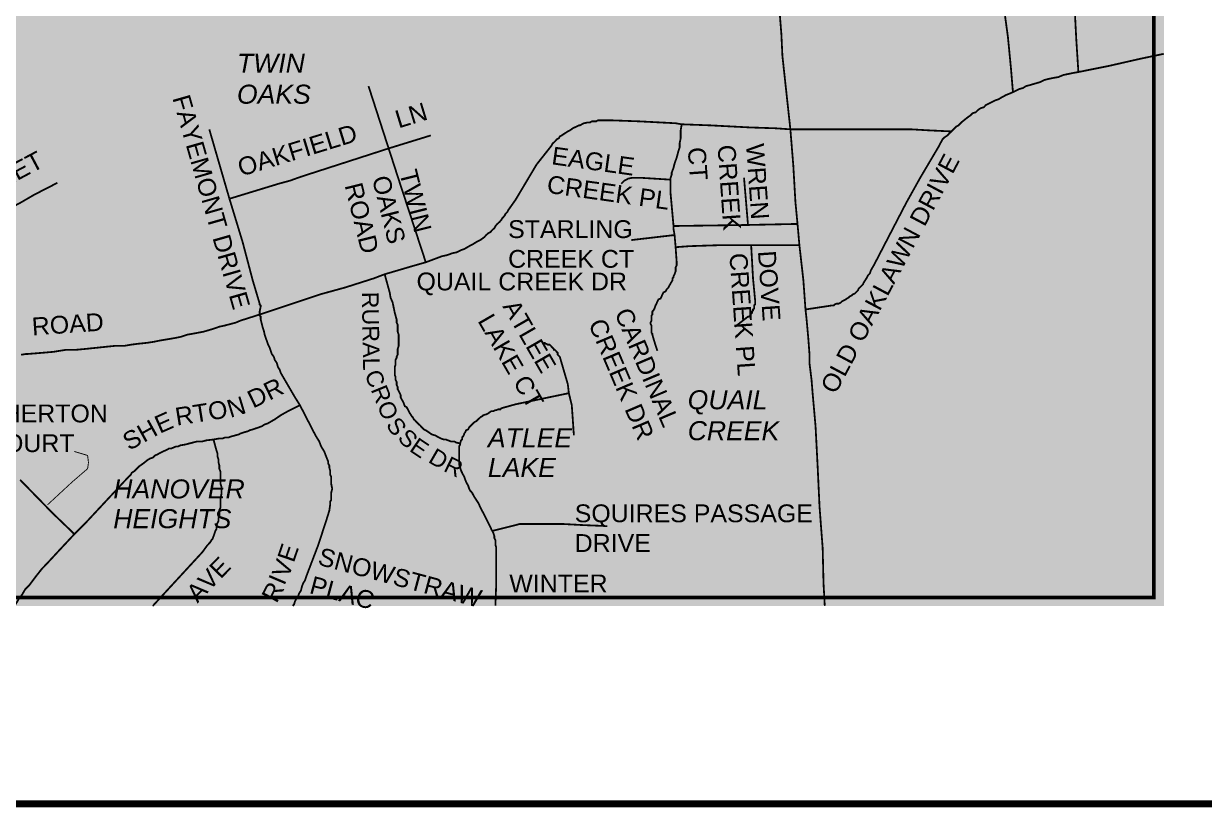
# Model space of a CAD drawing. Header units: millimetres. Extents: x 10 to 1080, y 12 to 847.
# Drawn here: x 853 to 952.2, y 11.8 to 77.7 of the extents above; entities that cross this region are included whole.
import ezdxf

# ---------------------------------------------------------------- set-up
doc = ezdxf.new("R2010")
doc.units = ezdxf.units.MM

msp = doc.modelspace()

# ---------------------------------------------------------------- hatches: boundary and pattern name
at = {"layer": 'H', "linetype": 'CONTINUOUS'}
for points in [[(666.662, 31.15), (665.903, 33.443), (664.88, 36.318), (663.875, 38.77), (662.093, 40.217), (659.289, 41.91), (657.772, 43.938), (656.255, 45.896), (654.05, 46.655), (651.757, 46.99), (650.064, 48.772), (648.458, 50.624), (646.254, 51.223), (643.89, 52.158), (641.932, 53.94), (639.815, 54.857), (635.582, 54.698), (633.642, 56.056), (631.613, 57.062), (628.562, 57.997), (626.533, 59.514), (625.598, 62.054), (625.934, 65.105), (625.422, 67.557), (625.087, 71.12), (640.168, 68.492), (651.757, 71.455), (733.637, 96.855), (744.802, 101.688), (768.932, 110.825), (770.537, 108.038), (779.851, 91.687), (789.852, 98.884), (786.624, 110.067), (785.019, 114.97), (789.428, 121.25), (795.69, 119.133), (800.594, 116.84), (805.427, 115.235), (810.595, 111.672), (813.135, 110.578), (815.411, 111.936), (817.28, 112.607), (821.761, 111.936), (824.988, 112.43), (814.74, 133.773), (848.695, 119.133), (853.087, 141.058), (857.585, 164.765), (846.825, 166.793), (848.695, 169.845), (849.877, 172.632), (851.994, 173.99), (855.715, 177.288), (861.483, 181.434), (868.504, 208.703), (871.978, 208.703), (876.635, 209.127), (884.079, 210.308), (890.094, 210.573), (894.08, 210.573), (899.16, 209.127), (904.064, 207.01), (909.391, 205.405), (924.295, 202.442), (925.23, 204.717), (932.427, 239.095), (932.18, 250.79), (932.85, 263.56), (919.392, 263.56), (919.639, 266.524), (921.755, 295.663), (933.362, 292.858), (933.785, 301.925), (932.18, 309.122), (930.822, 316.988), (929.128, 324.944), (928.441, 325.208), (880.78, 334.01), (892.387, 394.458), (910.59, 400.72), (912.865, 405.13), (894.997, 430.953), (887.307, 452.12), (877.058, 452.79), (872.913, 457.2), (866.634, 465.42), (857.074, 472.775), (845.22, 475.58), (837.512, 475.58), (826.17, 473.534), (817.28, 476.762), (811.018, 480.995), (806.362, 486.322), (803.222, 489.197), (840.475, 538.815), (834.637, 551.692), (849.207, 566.244), (850.724, 566.332), (853.017, 566.42), (855.292, 566.596), (857.673, 566.755), (860.037, 566.932), (862.401, 567.09), (864.87, 567.267), (867.234, 567.514), (869.597, 567.69), (872.067, 567.937), (874.518, 568.113), (876.882, 568.36), (879.334, 568.537), (881.803, 568.713), (884.167, 568.96), (886.619, 569.136), (889, 569.295), (891.364, 569.472), (893.815, 569.56), (896.108, 569.718), (898.472, 569.807), (900.853, 569.895), (903.129, 569.895), (905.422, 569.895), (907.627, 569.895), (909.814, 569.807), (912.354, 569.718), (916.675, 569.63), (918.88, 569.63), (920.997, 569.718), (923.202, 569.895), (925.318, 570.054), (927.523, 570.142), (929.64, 570.318), (931.827, 570.477), (936.149, 570.742), (940.47, 570.9), (944.704, 570.742), (948.849, 570.318), (948.849, 28.751), (667.297, 28.751), (666.662, 31.15)], [(858.008, 79.163), (856.562, 79.163), (856.139, 80.433), (855.715, 79.163), (854.357, 79.163), (855.468, 78.317), (855.045, 76.958), (856.139, 77.805), (857.321, 76.958), (856.897, 78.317), (858.008, 79.163), (858.008, 79.163)], [(938.265, 73.836), (936.837, 73.836), (936.413, 75.106), (935.99, 73.836), (934.632, 73.836), (935.725, 72.99), (935.302, 71.632), (936.413, 72.478), (937.595, 71.632), (937.172, 72.99), (938.265, 73.836), (938.265, 73.836)], [(917.61, 70.273), (916.164, 70.273), (915.741, 71.543), (915.317, 70.273), (913.977, 70.273), (915.07, 69.427), (914.647, 68.068), (915.741, 68.915), (916.94, 68.068), (916.517, 69.427), (917.61, 70.273), (917.61, 70.273)], [(884.343, 67.98), (882.897, 67.98), (882.474, 69.25), (882.05, 67.98), (880.692, 67.98), (881.803, 67.134), (881.38, 65.793), (882.474, 66.64), (883.655, 65.793), (883.232, 67.134), (884.343, 67.98), (884.343, 67.98)], [(872.825, 64.347), (871.379, 64.347), (870.955, 65.617), (870.532, 64.347), (869.174, 64.347), (870.285, 63.5), (869.862, 62.142), (870.955, 62.988), (872.137, 62.142), (871.714, 63.5), (872.825, 64.347), (872.825, 64.347)], [(918.704, 61.295), (917.275, 61.295), (916.852, 62.565), (916.428, 61.295), (915.07, 61.295), (916.164, 60.448), (915.741, 59.09), (916.852, 59.937), (918.034, 59.09), (917.61, 60.448), (918.704, 61.295), (918.704, 61.295)], [(908.897, 60.36), (907.45, 60.36), (907.027, 61.63), (906.604, 60.36), (905.245, 60.36), (906.357, 59.514), (905.933, 58.173), (907.027, 59.02), (908.209, 58.173), (907.785, 59.514), (908.897, 60.36), (908.897, 60.36)], [(887.307, 58.508), (885.86, 58.508), (885.437, 59.778), (885.014, 58.508), (883.655, 58.508), (884.767, 57.662), (884.343, 56.303), (885.437, 57.15), (886.619, 56.303), (886.195, 57.662), (887.307, 58.508), (887.307, 58.508)], [(884.255, 55.457), (882.809, 55.457), (882.385, 56.727), (881.962, 55.457), (880.604, 55.457), (881.715, 54.61), (881.292, 53.252), (882.385, 54.098), (883.567, 53.252), (883.144, 54.61), (884.255, 55.457), (884.255, 55.457)], [(867.569, 52.493), (866.14, 52.493), (865.717, 53.763), (865.293, 52.493), (863.935, 52.493), (865.029, 51.647), (864.605, 50.288), (865.717, 51.135), (866.898, 50.288), (866.475, 51.647), (867.569, 52.493), (867.569, 52.493)], [(874.677, 50.553), (873.248, 50.553), (872.825, 51.823), (872.402, 50.553), (871.044, 50.553), (872.137, 49.706), (871.714, 48.348), (872.825, 49.195), (874.007, 48.348), (873.584, 49.706), (874.677, 50.553), (874.677, 50.553)], [(920.15, 47.837), (918.704, 47.837), (918.281, 49.107), (917.857, 47.837), (916.517, 47.837), (917.61, 46.99), (917.187, 45.632), (918.281, 46.478), (919.48, 45.632), (919.057, 46.99), (920.15, 47.837), (920.15, 47.837)], [(900.43, 45.632), (898.984, 45.632), (898.56, 46.902), (898.137, 45.632), (896.779, 45.632), (897.89, 44.785), (897.467, 43.427), (898.56, 44.274), (899.742, 43.427), (899.319, 44.785), (900.43, 45.632), (900.43, 45.632)], [(890.764, 41.998), (889.335, 41.998), (888.912, 43.268), (888.488, 41.998), (887.13, 41.998), (888.224, 41.152), (887.801, 39.793), (888.912, 40.64), (890.094, 39.793), (889.67, 41.152), (890.764, 41.998), (890.764, 41.998)], [(872.561, 40.552), (871.132, 40.552), (870.708, 41.822), (870.285, 40.552), (868.927, 40.552), (870.021, 39.705), (869.597, 38.347), (870.708, 39.194), (871.89, 38.347), (871.467, 39.705), (872.561, 40.552), (872.561, 40.552)], [(880.11, 37.924), (878.664, 37.924), (878.24, 39.194), (877.817, 37.924), (876.459, 37.924), (877.57, 37.077), (877.147, 35.736), (878.24, 36.583), (879.422, 35.736), (878.999, 37.077), (880.11, 37.924), (880.11, 37.924)], [(921.173, 36.654), (919.727, 36.654), (919.304, 37.924), (918.88, 36.654), (917.522, 36.654), (918.633, 35.807), (918.21, 34.466), (919.304, 35.313), (920.485, 34.466), (920.062, 35.807), (921.173, 36.654), (921.173, 36.654)], [(859.102, 33.532), (857.673, 33.532), (857.25, 34.802), (856.827, 33.532), (855.468, 33.532), (856.562, 32.685), (856.139, 31.327), (857.25, 32.173), (858.432, 31.327), (858.008, 32.685), (859.102, 33.532), (859.102, 33.532)], [(895.844, 34.466), (894.415, 34.466), (893.992, 35.736), (893.568, 34.466), (892.21, 34.466), (893.304, 33.62), (892.881, 32.262), (893.992, 33.108), (895.174, 32.262), (894.75, 33.62), (895.844, 34.466), (895.844, 34.466)]]:
    msp.add_hatch(color=256, dxfattribs=at).paths.add_polyline_path(points)

# ---------------------------------------------------------------- linework, layer by layer
at = {"layer": 'P'}
for points, const_width in [([(16.157, 12.118), (16.157, 846.755), (1080.082, 846.755), (1080.082, 12.118), (16.157, 12.118)], 0.602), ([(42.245, 29.475), (42.245, 836.683), (948.002, 836.683), (948.002, 29.475), (42.245, 29.475), (42.245, 29.475)], 0.301), ([(941.652, 73.66), (941.476, 76.376), (941.317, 79.428), (941.052, 83.485), (940.629, 88.053), (940.47, 91.369), (940.206, 96.026), (940.047, 97.631), (940.047, 98.478), (939.782, 101.6), (939.694, 103.382), (939.624, 103.646), (939.535, 104.069)], 0.151), ([(936.149, 71.967), (935.972, 74.083), (935.725, 76.623), (935.214, 80.363)], 0.151), ([(916.411, 80.186), (916.675, 76.888), (916.764, 75.018), (917.011, 72.743), (917.434, 68.845)], 0.151), ([(941.652, 73.66), (942.075, 73.748), (944.192, 74.172), (946.82, 74.771), (948.831, 75.195)], 0.151), ([(936.149, 71.967), (936.66, 72.231), (936.995, 72.319), (937.242, 72.478), (937.578, 72.566), (938.177, 72.743), (938.424, 72.813), (938.777, 72.99), (939.112, 73.078), (939.535, 73.166), (939.959, 73.237), (940.382, 73.413), (940.805, 73.501), (941.229, 73.589), (941.652, 73.66)], 0.151), ([(881.962, 72.478), (883.655, 67.239)], 0.151), ([(930.981, 68.668), (931.157, 68.845), (931.316, 69.003), (931.404, 69.092), (931.58, 69.18), (931.739, 69.356), (931.915, 69.515), (932.339, 69.85), (932.586, 70.026), (932.762, 70.203), (933.009, 70.273), (933.185, 70.45), (933.432, 70.626), (933.697, 70.697), (933.856, 70.873), (934.702, 71.296), (934.967, 71.385), (935.214, 71.543), (935.549, 71.72), (936.149, 71.967)], 0.151), ([(886.778, 57.662), (888.136, 58.173), (888.559, 58.261), (888.824, 58.349), (888.982, 58.42), (889.406, 58.508), (889.741, 58.685), (890.005, 58.773), (890.429, 59.02), (890.764, 59.196), (891.011, 59.355), (891.187, 59.443), (891.364, 59.531), (891.699, 59.778), (891.858, 59.955), (892.034, 60.113), (892.21, 60.202), (892.369, 60.378), (892.545, 60.537), (892.634, 60.713), (892.792, 60.889), (892.969, 61.048), (893.128, 61.225), (893.216, 61.383), (893.392, 61.56), (893.48, 61.736), (893.639, 61.895), (893.727, 62.071), (894.327, 62.918), (896.091, 65.881), (897.361, 67.486), (897.449, 67.663), (897.537, 67.733), (897.714, 67.91), (897.784, 67.998), (897.961, 68.086), (898.049, 68.245), (898.208, 68.333), (898.472, 68.509), (898.719, 68.668), (898.895, 68.756), (899.142, 68.933), (899.478, 69.092), (899.654, 69.18), (899.742, 69.18), (899.901, 69.268), (900.077, 69.356), (900.412, 69.427), (900.589, 69.427), (900.748, 69.515), (900.924, 69.515), (901.1, 69.515), (901.259, 69.603), (901.435, 69.603), (901.594, 69.603), (901.947, 69.603), (902.194, 69.603), (902.37, 69.603), (904.734, 69.515), (907.785, 69.356), (908.297, 69.268)], 0.151), ([(868.574, 68.845), (869.509, 65.617), (870.268, 63.006)], 0.151), ([(908.297, 69.268), (908.209, 68.756), (908.209, 68.421), (908.209, 68.086), (908.121, 67.663), (908.121, 67.31), (908.032, 67.063), (907.944, 66.728), (907.874, 66.463), (907.785, 66.216), (907.697, 65.969), (907.609, 65.617), (907.521, 65.37), (907.45, 65.193), (907.45, 65.035), (907.362, 64.77), (907.362, 64.611)], 0.151), ([(908.297, 69.268), (910.661, 69.18), (914.047, 69.003), (916.164, 68.933), (917.434, 68.845)], 0.151), ([(917.434, 68.845), (917.681, 65.793), (917.857, 62.742), (918.034, 60.889)], 0.151), ([(917.434, 68.845), (918.951, 68.845), (921.244, 68.845), (925.142, 68.845), (927.594, 68.845), (929.111, 68.756), (930.981, 68.668)], 0.151), ([(918.704, 53.693), (920.909, 54.028), (921.068, 54.028), (921.156, 54.116), (921.332, 54.187), (921.491, 54.187), (921.667, 54.275), (921.755, 54.363), (921.914, 54.451), (922.091, 54.539), (922.179, 54.61), (922.338, 54.698), (922.426, 54.786), (922.602, 54.875), (922.69, 54.963), (922.849, 55.033), (922.937, 55.122), (923.114, 55.298), (923.184, 55.457), (923.361, 55.633), (923.537, 55.809), (923.608, 55.968), (923.784, 56.233), (923.872, 56.392), (923.96, 56.568), (924.119, 56.727), (924.207, 56.991), (924.295, 57.15), (924.454, 57.415), (927.171, 62.653), (928.352, 64.77), (929.958, 67.486), (930.046, 67.663), (930.222, 67.998), (930.381, 68.157), (930.645, 68.333), (930.804, 68.509), (930.981, 68.668)], 0.151), ([(883.655, 67.239), (887.201, 68.333)], 0.151), ([(870.268, 63.006), (874.43, 64.276), (875.348, 64.523), (876.282, 64.858), (883.655, 67.239)], 0.151), ([(883.655, 67.239), (884.59, 64.347), (886.778, 57.662)], 0.151), ([(907.362, 64.611), (904.822, 64.77), (904.646, 64.77), (904.487, 64.77), (904.311, 64.77), (904.134, 64.77), (903.799, 64.699), (903.64, 64.611), (903.464, 64.523), (903.217, 64.276)], 0.151), ([(907.362, 64.611), (907.362, 64.435), (907.362, 64.276), (907.362, 64.1), (907.362, 63.923), (907.362, 63.765), (907.362, 63.429), (907.609, 60.713)], 0.151), ([(913.871, 60.801), (913.8, 61.648), (913.536, 64.77)], 0.151), ([(833.861, 53.428), (836.154, 54.363), (836.665, 54.539), (837.177, 54.786), (837.671, 55.033), (838.182, 55.21), (838.694, 55.457), (839.205, 55.721), (839.717, 55.968), (840.052, 56.145), (841.058, 56.656), (842.416, 57.326), (849.789, 61.136), (852.664, 62.653), (853.846, 63.341), (855.804, 64.347)], 0.151), ([(870.268, 63.006), (871.379, 59.355), (872.225, 56.145), (872.808, 54.187), (872.808, 54.116), (872.896, 54.028), (872.896, 53.94), (872.808, 53.516), (872.808, 53.428), (872.808, 53.269)], 0.151), ([(907.609, 60.713), (913.871, 60.801)], 0.151), ([(907.609, 60.713), (907.609, 60.466), (907.697, 59.955)], 0.151), ([(913.871, 60.801), (918.034, 60.889)], 0.151), ([(918.034, 60.889), (918.104, 60.113), (918.192, 59.108)], 0.151), ([(904.064, 59.531), (907.697, 59.955)], 0.151), ([(907.697, 59.955), (907.785, 58.932)], 0.151), ([(907.785, 58.932), (907.874, 57.662), (907.874, 57.573), (907.874, 57.415), (907.785, 57.238), (907.785, 56.991), (907.785, 56.903), (907.697, 56.656), (907.609, 56.48), (907.609, 56.392), (907.521, 56.303), (907.521, 56.145), (907.362, 55.88), (907.274, 55.721), (907.186, 55.545), (907.098, 55.457), (907.027, 55.386), (906.939, 55.21), (906.762, 55.122), (906.674, 54.963), (906.604, 54.786), (906.515, 54.61), (906.339, 54.539), (906.251, 54.363), (906.18, 54.187), (906.092, 54.028), (906.004, 53.763), (905.916, 53.605), (905.828, 53.516), (905.828, 53.428), (905.828, 53.269), (905.757, 53.181), (905.757, 53.093), (905.757, 52.917), (905.757, 52.758), (905.669, 52.582), (905.669, 52.493), (905.757, 52.335), (905.757, 52.246), (905.757, 52.158), (905.757, 51.999), (905.757, 51.911), (905.757, 51.735), (905.828, 51.647), (905.828, 51.576), (906.004, 50.976), (906.251, 50.218)], 0.151), ([(907.785, 58.932), (908.967, 59.02), (911.684, 59.108), (913.712, 59.108), (914.135, 59.108)], 0.151), ([(912.777, 52.246), (913.871, 53.093), (913.959, 53.093), (914.047, 53.181), (914.047, 53.269), (914.135, 53.34), (914.224, 53.428), (914.224, 53.516), (914.294, 53.605), (914.294, 53.693), (914.382, 53.763), (914.382, 53.94), (914.382, 54.028), (914.471, 54.116), (914.471, 54.187), (914.471, 54.275), (914.471, 54.451), (914.294, 56.303), (914.135, 59.108)], 0.151), ([(914.135, 59.108), (916.076, 59.108), (918.192, 59.108)], 0.151), ([(918.192, 59.108), (918.528, 56.145), (918.704, 53.693)], 0.151), ([(883.32, 56.656), (885.596, 57.326), (886.778, 57.662)], 0.151), ([(872.808, 53.269), (874.078, 53.693), (877.888, 54.963), (880.004, 55.545), (882.385, 56.303), (883.32, 56.656)], 0.151), ([(883.32, 56.656), (883.744, 55.122), (883.814, 54.698), (883.991, 54.275), (884.079, 53.852), (884.167, 53.428), (884.326, 52.846), (884.326, 52.582), (884.414, 52.423), (884.414, 52.246), (884.414, 51.999), (884.414, 51.823), (884.502, 51.576), (884.502, 51.4), (884.502, 51.223), (884.502, 50.976), (884.502, 50.8), (884.502, 50.641), (884.414, 50.377), (884.414, 50.218), (884.414, 49.953), (884.414, 49.883), (884.326, 49.706), (884.326, 49.618), (884.238, 49.459), (884.238, 49.283), (884.238, 49.195), (884.238, 49.036), (884.167, 48.86), (884.167, 48.772), (884.167, 48.613), (884.167, 48.436), (884.167, 48.348), (884.167, 48.189), (884.238, 48.013), (884.238, 47.837), (884.238, 47.766), (884.326, 47.59), (884.326, 47.343), (884.414, 47.166), (884.414, 46.99), (884.502, 46.831), (884.59, 46.655), (884.661, 46.496), (884.661, 46.32), (884.749, 46.143), (884.837, 45.985), (884.925, 45.808), (885.014, 45.561), (885.172, 45.473), (885.261, 45.297), (885.437, 44.962), (885.508, 44.873), (885.596, 44.715), (885.684, 44.626), (885.772, 44.45), (885.86, 44.379), (886.107, 44.115), (886.195, 44.027), (886.284, 43.956), (886.531, 43.692), (886.619, 43.603), (886.778, 43.533), (887.042, 43.356), (887.289, 43.18), (887.554, 43.109), (887.712, 43.021), (887.889, 42.933), (888.048, 42.845), (888.312, 42.757), (888.471, 42.757), (888.647, 42.686), (888.894, 42.598), (889.159, 42.598), (889.318, 42.51), (889.67, 42.422)], 0.151), ([(918.704, 53.693), (918.792, 52.917), (918.951, 51.153), (919.039, 49.953), (919.039, 49.195), (919.215, 47.766), (919.304, 46.655), (919.551, 43.868), (919.727, 40.481), (919.886, 37.095), (920.15, 33.62), (920.221, 30.656), (920.327, 28.769)], 0.151), ([(852.752, 49.883), (853.175, 49.953), (853.334, 49.953), (854.445, 50.042), (855.451, 50.13), (856.562, 50.306), (857.409, 50.306), (858.167, 50.377), (859.014, 50.465), (859.861, 50.553), (860.707, 50.641), (861.466, 50.641), (861.977, 50.729), (862.489, 50.8), (863.335, 50.888), (863.918, 50.976), (864.341, 51.065), (864.852, 51.153), (865.276, 51.223), (865.787, 51.312), (866.211, 51.4), (866.722, 51.576), (867.145, 51.647), (868.08, 51.823), (868.927, 52.07), (869.421, 52.246), (869.844, 52.335), (870.779, 52.582), (871.202, 52.758), (872.808, 53.269)], 0.151), ([(872.808, 53.269), (872.808, 53.181), (872.896, 53.093), (872.896, 52.917), (872.896, 52.846), (873.072, 52.158), (873.16, 51.911), (873.231, 51.576), (873.319, 51.312), (873.407, 51.065), (873.495, 50.8), (873.654, 50.465), (873.742, 50.218), (873.831, 49.953), (874.007, 49.706), (874.078, 49.459), (874.254, 49.195), (874.342, 48.86), (874.501, 48.613), (874.589, 48.348), (875.771, 46.32), (876.194, 45.649)], 0.151), ([(896.691, 50.888), (896.779, 50.888), (896.867, 50.8), (896.938, 50.8), (897.026, 50.729), (897.202, 50.729), (897.29, 50.641), (897.361, 50.553), (897.449, 50.465), (897.537, 50.377), (897.537, 50.306), (897.625, 50.306), (897.714, 50.218), (897.784, 50.13), (897.872, 50.042), (897.872, 49.883), (897.961, 49.795), (898.049, 49.706), (898.719, 47.413), (898.807, 46.655)], 0.151), ([(889.67, 42.422), (889.741, 42.686), (889.829, 42.757), (889.829, 42.933), (889.917, 43.021), (890.005, 43.18), (890.005, 43.268), (890.094, 43.356), (890.164, 43.533), (890.341, 43.603), (890.429, 43.78), (890.517, 43.868), (890.676, 44.027), (890.764, 44.115), (890.852, 44.203), (891.011, 44.291), (891.275, 44.538), (891.364, 44.626), (891.522, 44.715), (891.611, 44.803), (891.858, 44.873), (892.034, 44.962), (892.281, 45.138), (892.457, 45.138), (892.634, 45.226), (892.704, 45.226), (892.881, 45.297), (893.057, 45.297), (893.128, 45.385), (894.327, 45.72), (896.779, 46.232), (898.807, 46.655)], 0.151), ([(898.807, 46.655), (899.054, 45.649), (899.231, 43.109)], 0.151), ([(876.194, 45.649), (875.189, 45.138), (874.589, 44.803), (874.078, 44.45), (873.495, 44.115), (873.231, 44.027), (872.984, 43.868), (872.737, 43.78), (872.472, 43.692), (872.225, 43.603), (871.961, 43.533), (871.802, 43.445), (871.467, 43.356), (871.202, 43.268), (871.044, 43.18), (870.444, 43.021), (870.197, 42.933), (869.932, 42.933), (869.685, 42.845), (869.421, 42.845), (868.927, 42.757)], 0.151), ([(876.194, 45.649), (877.464, 43.18), (877.552, 43.021), (877.817, 42.598), (877.888, 42.422), (877.976, 42.175), (878.24, 41.751), (878.311, 41.575), (878.399, 41.328), (878.575, 40.905), (878.575, 40.728), (878.664, 40.569), (878.664, 40.393), (878.734, 40.146), (878.734, 39.97), (878.734, 39.793), (878.822, 39.635), (878.822, 39.37), (878.822, 39.211), (878.822, 39.035), (878.911, 38.612), (878.822, 38.276), (878.822, 38.029), (878.822, 37.853), (878.822, 37.677), (878.734, 37.518), (878.734, 37.253), (878.664, 36.759), (878.399, 35.913), (877.729, 33.867), (876.794, 31.415), (876.706, 31.168), (876.618, 30.903), (876.459, 30.656), (876.371, 30.409), (876.282, 30.057), (876.124, 29.81), (876.035, 29.563), (875.859, 29.298), (875.771, 29.139), (875.7, 28.875), (875.577, 28.769)], 0.151), ([(868.927, 42.757), (868.327, 42.686), (867.992, 42.598), (867.569, 42.598), (867.234, 42.51), (866.881, 42.422), (866.546, 42.333), (866.122, 42.263), (865.964, 42.175), (865.787, 42.175), (865.364, 41.998), (865.188, 41.998), (865.029, 41.91), (864.694, 41.751), (864.517, 41.663), (864.341, 41.575), (864.182, 41.487), (864.006, 41.416), (863.847, 41.24), (863.582, 41.152), (863.424, 41.063), (863.335, 40.993), (863, 40.728), (862.648, 40.481), (862.401, 40.217), (862.224, 40.058), (862.065, 39.97), (861.977, 39.793), (861.801, 39.635), (861.73, 39.546), (861.554, 39.37), (858.167, 35.736), (857.232, 34.802)], 0.151), ([(868.927, 42.757), (869.086, 42.175), (869.174, 41.839), (869.262, 41.575), (869.262, 41.328), (869.35, 41.063), (869.35, 40.816), (869.421, 40.569), (869.421, 40.305), (869.509, 40.058), (869.509, 39.793), (869.509, 39.546), (869.509, 39.299), (869.509, 39.035), (869.597, 38.788), (869.597, 38.453), (869.597, 38.188), (869.509, 37.765), (869.509, 37.518), (869.509, 37.253), (869.509, 37.006), (869.421, 36.83), (869.421, 36.583), (869.421, 36.336), (869.35, 36.16), (869.35, 35.913), (869.262, 35.736), (869.174, 35.489), (869.174, 35.225), (869.086, 35.066), (868.998, 34.802), (868.839, 34.378), (868.751, 34.29), (868.662, 34.131), (868.504, 33.955), (868.415, 33.867), (867.992, 33.285), (863.847, 28.787), (863.812, 28.769)], 0.151), ([(857.232, 41.751), (858.344, 41.416), (858.414, 40.816), (858.344, 40.305), (857.074, 39.211), (854.957, 37.253)], 0.075), ([(892.369, 35.066), (892.281, 35.225), (892.21, 35.401), (891.946, 35.913), (891.699, 36.407), (891.434, 36.918), (891.187, 37.43), (890.852, 37.941), (890.764, 38.1), (890.676, 38.276), (890.517, 38.453), (890.429, 38.612), (890.341, 38.876), (890.252, 39.035), (890.164, 39.211), (890.094, 39.37), (890.005, 39.635), (889.917, 39.793), (889.829, 39.97), (889.741, 40.146), (889.67, 40.393), (889.67, 40.481), (889.582, 40.64), (889.582, 40.816), (889.582, 40.993), (889.582, 41.063), (889.582, 41.24), (889.582, 41.416), (889.582, 41.487), (889.582, 41.663), (889.582, 41.839), (889.582, 41.91), (889.582, 42.086), (889.582, 42.175), (889.67, 42.333), (889.67, 42.422)], 0.151), ([(852.664, 39.37), (855.38, 36.583), (857.232, 34.802)], 0.151), ([(857.232, 34.802), (855.962, 33.443), (854.869, 32.262), (854.534, 31.926), (854.269, 31.591), (853.934, 31.168), (853.687, 30.833), (853.422, 30.48), (853.087, 30.145), (852.84, 29.722), (852.576, 29.386), (852.329, 28.963), (852.188, 28.769)], 0.151), ([(892.369, 35.066), (894.327, 35.56), (894.662, 35.648), (894.997, 35.648), (895.421, 35.648), (895.756, 35.648), (896.091, 35.648), (896.444, 35.648), (896.867, 35.648), (898.384, 35.648), (899.989, 35.56), (901.682, 35.489)], 0.151), ([(892.369, 35.066), (892.457, 34.89), (892.545, 34.643), (892.545, 34.466), (892.634, 34.29), (892.634, 34.219), (892.634, 34.043), (892.634, 33.867), (892.704, 33.708), (892.704, 33.62), (892.704, 31.168), (892.704, 30.656), (892.634, 28.875), (892.634, 28.769)], 0.151)]:
    msp.add_lwpolyline(points, dxfattribs=dict(at, const_width=const_width))

# ---------------------------------------------------------------- texts
at = {"layer": 'T', "attachment_point": 1}
for s, insert, char_height in [('{\\fArial|b0|i1|c0|p18;TWIN}', (870.9, 75.2), 1.6), ('{\\fArial|b0|i1|c0|p18;OAKS}', (870.9, 72.6), 1.6), ('{\\fArial|b0|i0|c0|p18;STARLING}', (893.7, 61.2), 1.5), ('{\\fArial|b0|i0|c0|p18;CREEK CT}', (893.7, 58.7), 1.5), ('{\\fArial|b0|i0|c0|p18;QUAIL CREEK DR}', (886, 56.8), 1.5), ('{\\fArial|b0|i1|c0|p18;QUAIL}', (908.8, 46.9), 1.6), ('{\\fArial|b0|i0|c0|p18;SHERTON}', (849.8, 45.7), 1.5), ('{\\fArial|b0|i1|c0|p18;ATLEE}', (892, 43.7), 1.6), ('{\\fArial|b0|i1|c0|p18;CREEK}', (908.8, 44.3), 1.6), ('{\\fArial|b0|i0|c0|p18;COURT}', (849.8, 43.2), 1.5), ('{\\fArial|b0|i1|c0|p18;LAKE}', (892, 41.2), 1.6), ('{\\fArial|b0|i1|c0|p18;HANOVER}', (860.5, 39.4), 1.6), ('{\\fArial|b0|i1|c0|p18;HEIGHTS}', (860.5, 36.9), 1.6), ('{\\fArial|b0|i0|c0|p18;SQUIRES PASSAGE}', (899.3, 37.3), 1.5), ('{\\fArial|b0|i0|c0|p18;DRIVE}', (899.3, 34.8), 1.5), ('{\\fArial|b0|i0|c0|p18;WINTER}', (893.8, 31.4), 1.5)]:
    msp.add_mtext(s, dxfattribs=dict(at, insert=insert, char_height=char_height))
for s, insert, char_height, rotation in [('{\\fArial|b0|i0|c0|p18;FAYEMONT DRIVE}', (866.9, 71.9), 1.5, 286), ('{\\fArial|b0|i0|c0|p18;OAKFIELD      LN}', (870.8, 66.3), 1.5, 17), ('{\\fArial|b0|i0|c0|p18;WREN}', (915.2, 67.7), 1.5, 274), ('{\\fArial|b0|i0|c0|p18;ALPHA STREET}', (840.2, 59.7), 1.5, 28), ('{\\fArial|b0|i0|c0|p18;EAGLE }', (897.5, 67.4), 1.5, 352), ('{\\fArial|b0|i0|c0|p18;CT}', (910.3, 67.4), 1.5, 274), ('{\\fArial|b0|i0|c0|p18;CREEK }', (912.8, 67.6), 1.5, 274), ('{\\fArial|b0|i0|c0|p18;OLD OAKLAWN DRIVE}', (919.9, 47.2), 1.5, 62), ('{\\fArial|b0|i0|c0|p18;TWIN}', (886, 65.6), 1.5, 284), ('{\\fArial|b0|i0|c0|p18;OAKS}', (883.7, 65.1), 1.5, 284), ('{\\fArial|b0|i0|c0|p18;CREEK PL}', (897.1, 65), 1.5, 352), ('{\\fArial|b0|i0|c0|p18;ROAD}', (881.4, 64.5), 1.5, 284), ('{\\fArial|b0|i0|c0|p18;CREEK PL}', (913.8, 58.5), 1.5, 274), ('{\\fArial|b0|i0|c0|p18;DOVE}', (916.2, 58.7), 1.5, 274), ('{\\fArial|b0|i0|c0|p18;RURAL}', (882.8, 55.2), 1.4, 271), ('{\\fArial|b0|i0|c0|p18;ATLEE}', (894.5, 54.7), 1.5, 300), ('{\\fArial|b0|i0|c0|p18;CARDINAL}', (904, 54), 1.5, 293), ('{\\fArial|b0|i0|c0|p18;ROAD}', (853.6, 53), 1.5, 4), ('{\\fArial|b0|i0|c0|p18;LAKE CT}', (892.4, 53.5), 1.5, 300), ('{\\fArial|b0|i0|c0|p18;CREEK DR}', (901.8, 53.1), 1.5, 293), ('{\\fArial|b0|i0|c0|p18;DR}', (871.6, 46.7), 1.5, 26), ('{\\fArial|b0|i0|c0|p18;CRO}', (882.9, 48.8), 1.4, 292), ('{\\fArial|b0|i0|c0|p18;RTO}', (865.6, 45.4), 1.5, 9), ('{\\fArial|b0|i0|c0|p18;N}', (869.9, 46), 1.5, 17), ('{\\fArial|b0|i0|c0|p18;E}', (863.8, 44.6), 1.5, 24), ('{\\fArial|b0|i0|c0|p18;SH}', (861.1, 43.1), 1.5, 29), ('{\\fArial|b0|i0|c0|p18;S}', (884.5, 44.8), 1.4, 306), ('{\\fArial|b0|i0|c0|p18;S}', (885.3, 43.8), 1.4, 316), ('{\\fArial|b0|i0|c0|p18;E}', (886.1, 43), 1.4, 326), ('{\\fArial|b0|i0|c0|p18;D}', (887.6, 42.1), 1.4, 330), ('{\\fArial|b0|i0|c0|p18;R}', (888.8, 41.4), 1.4, 334), ('{\\fArial|b0|i0|c0|p18;VE}', (873.8, 31.5), 1.5, 71), ('{\\fArial|b0|i0|c0|p18;AVE}', (866.5, 30), 1.5, 46), ('{\\fArial|b0|i0|c0|p18;SNOWSTRAW}', (878, 33.7), 1.5, 345), ('{\\fArial|b0|i0|c0|p18;I}', (873.5, 31), 1.5, 67), ('{\\fArial|b0|i0|c0|p18;PLAC}', (877.3, 31.3), 1.5, 345), ('{\\fArial|b0|i0|c0|p18;R}', (872.9, 29.6), 1.5, 63)]:
    msp.add_mtext(s, dxfattribs=dict(at, insert=insert, char_height=char_height, rotation=rotation))

doc.saveas('drawing.dxf')
